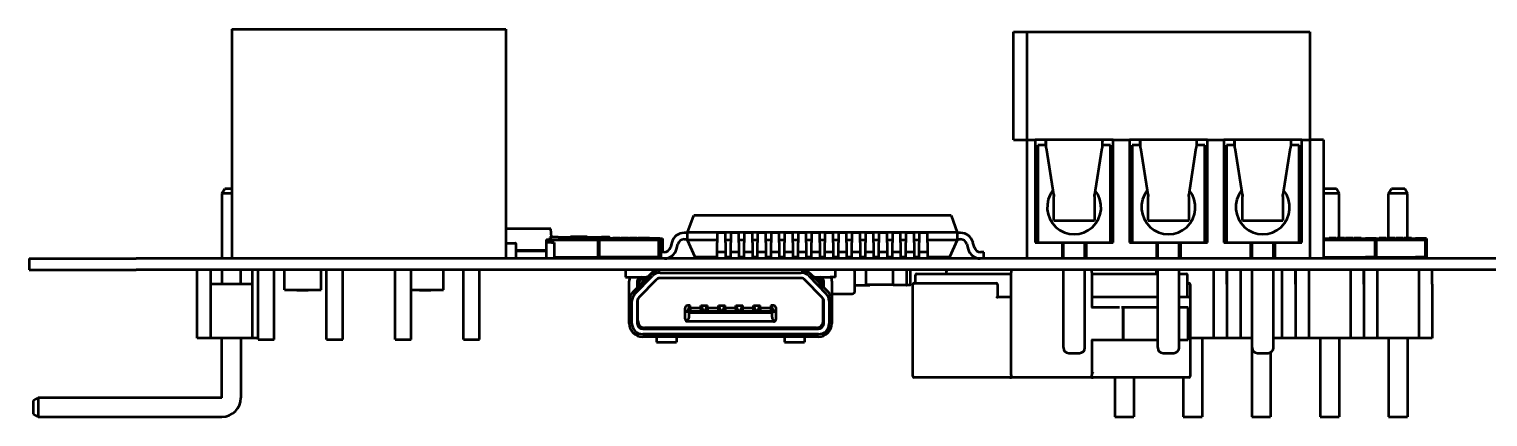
# Model space of a CAD drawing. Header units: millimetres. Extents: x -351 to 1050, y -103 to 376.
# Drawn here: x 54 to 108.1, y 145.5 to 159.8 of the extents above; entities that cross this region are included whole.
import ezdxf

# ---------------------------------------------------------------- set-up
doc = ezdxf.new("R2010")
doc.units = ezdxf.units.MM
doc.layers.add('Видимый контур (ГОСТ)', color=7, linetype='Continuous', lineweight=50)

msp = doc.modelspace()

# ---------------------------------------------------------------- linework, layer by layer
at = {"layer": 'Видимый контур (ГОСТ)'}
for p, q in [((61.484, 159.849), (61.484, 151.349)), ((61.484, 159.849), (71.644, 159.849)), ((71.644, 159.849), (71.644, 151.349)), ((90.484, 159.749), (90.984, 159.749)), ((90.484, 155.749), (90.484, 159.749)), ((90.984, 159.749), (90.984, 155.749)), ((90.984, 159.749), (101.484, 159.749)), ((101.484, 159.749), (101.484, 155.749)), ((90.484, 155.749), (90.984, 155.749)), ((90.984, 155.749), (90.984, 151.349)), ((90.984, 155.749), (91.284, 155.749)), ((91.284, 155.749), (91.284, 151.949)), ((94.184, 155.749), (91.284, 155.749)), ((91.384, 155.549), (91.384, 151.949)), ((91.692, 155.549), (91.384, 155.549)), ((91.684, 155.549), (91.684, 155.749)), ((91.7, 155.449), (91.984, 153.649)), ((93.484, 153.649), (93.768, 155.449)), ((94.084, 155.549), (93.776, 155.549)), ((93.784, 155.549), (93.784, 155.749)), ((94.084, 151.949), (94.084, 155.549)), ((94.184, 155.749), (94.784, 155.749)), ((94.184, 151.949), (94.184, 155.749)), ((94.784, 155.749), (94.784, 151.949)), ((97.684, 155.749), (94.784, 155.749)), ((94.884, 155.549), (94.884, 151.949)), ((95.192, 155.549), (94.884, 155.549)), ((95.184, 155.549), (95.184, 155.749)), ((95.2, 155.449), (95.484, 153.649)), ((96.984, 153.649), (97.268, 155.449)), ((97.584, 155.549), (97.276, 155.549)), ((97.284, 155.549), (97.284, 155.749)), ((97.584, 151.949), (97.584, 155.549)), ((97.684, 155.749), (98.284, 155.749)), ((97.684, 151.949), (97.684, 155.749)), ((98.284, 155.749), (98.284, 151.949)), ((101.184, 155.749), (98.284, 155.749)), ((98.384, 155.549), (98.384, 151.949)), ((98.692, 155.549), (98.384, 155.549)), ((98.684, 155.549), (98.684, 155.749)), ((98.7, 155.449), (98.984, 153.649)), ((100.484, 153.649), (100.768, 155.449)), ((101.084, 155.549), (100.776, 155.549)), ((100.784, 155.549), (100.784, 155.749)), ((101.084, 151.949), (101.084, 155.549)), ((101.184, 155.749), (101.484, 155.749)), ((101.184, 151.949), (101.184, 155.749)), ((101.484, 155.749), (101.484, 151.349)), ((101.984, 155.749), (101.484, 155.749)), ((101.984, 155.749), (101.984, 151.349)), ((61.214, 153.937), (61.114, 153.764)), ((61.114, 153.764), (61.114, 151.349)), ((61.484, 153.764), (61.114, 153.764)), ((61.484, 153.937), (61.214, 153.937)), ((91.984, 153.719), (91.984, 153.649)), ((93.484, 153.649), (93.484, 153.719)), ((95.484, 153.719), (95.484, 153.649)), ((96.984, 153.649), (96.984, 153.719)), ((98.984, 153.719), (98.984, 153.649)), ((100.484, 153.649), (100.484, 153.719)), ((102.464, 153.937), (101.984, 153.937)), ((102.564, 153.764), (101.984, 153.764)), ((102.564, 153.764), (102.464, 153.937)), ((102.564, 152.109), (102.564, 153.764)), ((104.404, 153.764), (104.504, 153.937)), ((104.404, 152.109), (104.404, 153.764)), ((105.104, 153.764), (104.404, 153.764)), ((105.004, 153.937), (104.504, 153.937)), ((105.104, 153.764), (105.004, 153.937)), ((105.104, 152.109), (105.104, 153.764)), ((91.984, 153.437), (91.984, 153.649)), ((91.984, 152.783), (91.984, 153.437)), ((93.484, 153.649), (93.484, 153.437)), ((93.484, 153.437), (93.484, 152.783)), ((95.484, 153.437), (95.484, 153.649)), ((95.484, 152.783), (95.484, 153.437)), ((96.984, 153.649), (96.984, 153.437)), ((96.984, 153.437), (96.984, 152.783)), ((98.984, 153.437), (98.984, 153.649)), ((98.984, 152.783), (98.984, 153.437)), ((100.484, 153.649), (100.484, 153.437)), ((100.484, 153.437), (100.484, 152.783)), ((78.387, 152.317), (78.616, 152.949)), ((88.166, 152.949), (78.616, 152.949)), ((88.166, 152.949), (88.395, 152.317)), ((91.984, 152.765), (91.984, 152.783)), ((91.984, 152.765), (93.484, 152.765)), ((93.484, 152.783), (93.484, 152.765)), ((95.484, 152.765), (95.484, 152.783)), ((95.484, 152.765), (96.984, 152.765)), ((96.984, 152.783), (96.984, 152.765)), ((98.984, 152.765), (98.984, 152.783)), ((98.984, 152.765), (100.484, 152.765)), ((100.484, 152.783), (100.484, 152.765)), ((73.322, 152.449), (71.644, 152.449)), ((73.294, 152.069), (73.294, 152.129)), ((73.594, 152.149), (73.314, 152.149)), ((73.338, 152.149), (73.322, 152.449)), ((73.594, 152.149), (75.194, 152.149)), ((74.048, 152.159), (74.048, 152.149)), ((74.227, 152.159), (74.048, 152.159)), ((74.227, 152.159), (74.227, 152.149)), ((74.235, 152.159), (74.227, 152.159)), ((74.235, 152.159), (74.235, 152.149)), ((74.433, 152.159), (74.235, 152.159)), ((74.655, 152.159), (74.433, 152.159)), ((74.655, 152.159), (74.655, 152.149)), ((74.663, 152.159), (74.655, 152.159)), ((74.663, 152.159), (74.663, 152.149)), ((75.064, 152.099), (75.064, 151.349)), ((75.064, 152.099), (75.264, 152.099)), ((75.474, 152.149), (75.194, 152.149)), ((75.464, 152.099), (75.264, 152.099)), ((75.264, 152.049), (75.264, 152.099)), ((76.964, 152.099), (75.464, 152.099)), ((75.464, 152.099), (75.464, 152.049)), ((75.494, 152.129), (75.494, 152.099)), ((75.621, 152.109), (75.621, 152.099)), ((75.755, 152.109), (75.755, 152.099)), ((75.893, 152.109), (75.893, 152.099)), ((75.929, 152.109), (75.929, 152.099)), ((76.171, 152.109), (76.064, 152.109)), ((76.064, 152.109), (76.064, 152.099)), ((76.201, 152.109), (76.171, 152.109)), ((76.171, 152.109), (76.171, 152.099)), ((76.201, 152.109), (76.201, 152.099)), ((76.237, 152.109), (76.237, 152.099)), ((76.37, 152.109), (76.37, 152.099)), ((76.509, 152.109), (76.509, 152.099)), ((76.55, 152.109), (76.55, 152.099)), ((76.672, 152.109), (76.672, 152.099)), ((76.811, 152.109), (76.811, 152.099)), ((76.828, 152.109), (76.811, 152.109)), ((76.828, 152.109), (76.828, 152.099)), ((76.925, 152.109), (76.828, 152.109)), ((76.925, 152.109), (76.925, 152.099)), ((76.966, 152.109), (76.925, 152.109)), ((77.164, 152.099), (76.964, 152.099)), ((76.964, 152.099), (76.964, 152.049)), ((76.976, 152.109), (76.966, 152.109)), ((76.966, 152.109), (76.966, 152.099)), ((76.976, 152.109), (76.976, 152.099)), ((77.364, 152.099), (77.164, 152.099)), ((77.164, 152.049), (77.164, 152.099)), ((77.364, 152.099), (77.364, 151.349)), ((77.364, 152.099), (77.454, 152.099)), ((77.454, 152.099), (77.454, 151.587)), ((78.387, 152.301), (78.26, 152.301)), ((88.395, 152.317), (78.387, 152.317)), ((78.387, 152.034), (78.387, 152.317)), ((79.793, 152.301), (79.489, 152.301)), ((79.489, 152.301), (79.489, 151.949)), ((79.793, 151.949), (79.793, 152.301)), ((80.293, 152.301), (79.989, 152.301)), ((79.989, 152.301), (79.989, 151.949)), ((80.293, 151.949), (80.293, 152.301)), ((80.793, 152.301), (80.489, 152.301)), ((80.489, 152.301), (80.489, 151.949)), ((80.793, 151.949), (80.793, 152.301)), ((81.293, 152.301), (80.989, 152.301)), ((80.989, 152.301), (80.989, 151.949)), ((81.293, 151.949), (81.293, 152.301)), ((81.793, 152.301), (81.489, 152.301)), ((81.489, 152.301), (81.489, 151.949)), ((81.793, 151.949), (81.793, 152.301)), ((82.293, 152.301), (81.989, 152.301)), ((81.989, 152.301), (81.989, 151.949)), ((82.293, 151.949), (82.293, 152.301)), ((82.793, 152.301), (82.489, 152.301)), ((82.489, 152.301), (82.489, 151.949)), ((82.793, 151.949), (82.793, 152.301)), ((83.293, 152.301), (82.989, 152.301)), ((82.989, 152.301), (82.989, 151.949)), ((83.293, 151.949), (83.293, 152.301)), ((83.793, 152.301), (83.489, 152.301)), ((83.489, 152.301), (83.489, 151.949)), ((83.793, 151.949), (83.793, 152.301)), ((84.293, 152.301), (83.989, 152.301)), ((83.989, 152.301), (83.989, 151.949)), ((84.293, 151.949), (84.293, 152.301)), ((84.793, 152.301), (84.489, 152.301)), ((84.489, 152.301), (84.489, 151.949)), ((84.793, 151.949), (84.793, 152.301)), ((85.293, 152.301), (84.989, 152.301)), ((84.989, 152.301), (84.989, 151.949)), ((85.293, 151.949), (85.293, 152.301)), ((85.793, 152.301), (85.489, 152.301)), ((85.489, 152.301), (85.489, 151.949)), ((85.793, 151.949), (85.793, 152.301)), ((86.293, 152.301), (85.989, 152.301)), ((85.989, 152.301), (85.989, 151.949)), ((86.293, 151.949), (86.293, 152.301)), ((86.793, 152.301), (86.489, 152.301)), ((86.489, 152.301), (86.489, 151.949)), ((86.793, 151.949), (86.793, 152.301)), ((87.293, 152.301), (86.989, 152.301)), ((86.989, 152.301), (86.989, 151.949)), ((87.293, 151.949), (87.293, 152.301)), ((88.395, 152.317), (88.395, 152.034)), ((88.522, 152.301), (88.395, 152.301)), ((102.044, 152.099), (103.544, 152.099)), ((102.044, 152.049), (102.044, 152.099)), ((102.197, 152.109), (102.197, 152.099)), ((102.212, 152.109), (102.197, 152.109)), ((102.376, 152.109), (102.212, 152.109)), ((102.212, 152.109), (102.212, 152.099)), ((102.376, 152.109), (102.376, 152.099)), ((102.417, 152.109), (102.376, 152.109)), ((102.417, 152.109), (102.417, 152.099)), ((102.422, 152.109), (102.417, 152.109)), ((102.422, 152.109), (102.422, 152.099)), ((102.458, 152.109), (102.422, 152.109)), ((102.458, 152.109), (102.458, 152.099)), ((102.499, 152.109), (102.499, 152.099)), ((102.637, 152.109), (102.637, 152.099)), ((102.771, 152.109), (102.771, 152.099)), ((102.828, 152.109), (102.807, 152.109)), ((102.807, 152.109), (102.807, 152.099)), ((102.828, 152.109), (102.828, 152.099)), ((102.941, 152.109), (102.941, 152.099)), ((103.079, 152.109), (103.058, 152.109)), ((103.058, 152.109), (103.058, 152.099)), ((103.079, 152.109), (103.079, 152.099)), ((103.115, 152.109), (103.115, 152.099)), ((103.253, 152.109), (103.253, 152.099)), ((103.387, 152.109), (103.387, 152.099)), ((103.544, 152.049), (103.544, 152.099)), ((103.744, 152.099), (103.544, 152.099)), ((103.944, 152.099), (103.744, 152.099)), ((103.744, 152.049), (103.744, 152.099)), ((103.944, 152.099), (105.404, 152.099)), ((103.944, 152.099), (103.944, 151.349)), ((104.057, 152.109), (104.057, 152.099)), ((104.072, 152.109), (104.057, 152.109)), ((104.236, 152.109), (104.072, 152.109)), ((104.072, 152.109), (104.072, 152.099)), ((104.236, 152.109), (104.236, 152.099)), ((104.277, 152.109), (104.236, 152.109)), ((104.277, 152.109), (104.277, 152.099)), ((104.282, 152.109), (104.277, 152.109)), ((104.282, 152.109), (104.282, 152.099)), ((104.318, 152.109), (104.282, 152.109)), ((104.318, 152.109), (104.318, 152.099)), ((104.359, 152.109), (104.359, 152.099)), ((104.497, 152.109), (104.497, 152.099)), ((104.631, 152.109), (104.631, 152.099)), ((104.688, 152.109), (104.667, 152.109)), ((104.667, 152.109), (104.667, 152.099)), ((104.688, 152.109), (104.688, 152.099)), ((104.801, 152.109), (104.801, 152.099)), ((104.939, 152.109), (104.918, 152.109)), ((104.918, 152.109), (104.918, 152.099)), ((104.939, 152.109), (104.939, 152.099)), ((104.975, 152.109), (104.975, 152.099)), ((105.113, 152.109), (105.113, 152.099)), ((105.247, 152.109), (105.247, 152.099)), ((105.404, 152.049), (105.404, 152.099)), ((105.604, 152.099), (105.404, 152.099)), ((105.804, 152.099), (105.604, 152.099)), ((105.604, 152.049), (105.604, 152.099)), ((105.804, 152.099), (105.804, 151.349)), ((71.644, 151.919), (72.009, 151.919)), ((72.019, 151.909), (72.019, 151.349)), ((73.144, 151.649), (72.019, 151.649)), ((72.019, 151.639), (73.144, 151.639)), ((72.019, 151.639), (73.144, 151.639)), ((73.344, 151.949), (73.144, 151.949)), ((73.144, 151.949), (73.144, 151.349)), ((73.154, 151.959), (73.154, 152.029)), ((73.154, 151.959), (73.354, 151.959)), ((73.154, 151.959), (73.154, 151.949)), ((73.354, 152.049), (73.174, 152.049)), ((73.344, 151.949), (73.444, 151.949)), ((73.354, 152.049), (75.064, 152.049)), ((73.354, 151.959), (73.435, 151.959)), ((73.444, 151.949), (73.444, 151.349)), ((75.114, 152.049), (75.114, 151.399)), ((75.114, 152.049), (77.314, 152.049)), ((75.114, 152.049), (75.114, 151.399)), ((75.114, 152.049), (75.264, 152.049)), ((76.964, 152.049), (75.464, 152.049)), ((77.314, 152.049), (77.164, 152.049)), ((77.314, 152.049), (77.314, 151.399)), ((77.314, 152.049), (77.314, 151.399)), ((77.521, 151.587), (77.394, 151.587)), ((77.394, 151.587), (77.394, 151.349)), ((77.801, 151.949), (77.751, 151.764)), ((77.981, 151.702), (78.031, 151.887)), ((78.26, 152.063), (78.387, 152.063)), ((79.489, 152.034), (78.387, 152.034)), ((78.667, 151.4), (78.387, 152.034)), ((79.489, 151.764), (79.489, 151.949)), ((79.489, 151.587), (79.489, 151.764)), ((79.793, 151.587), (79.489, 151.587)), ((79.489, 151.349), (79.489, 151.587)), ((79.989, 152.034), (79.793, 152.034)), ((79.793, 151.949), (79.793, 151.764)), ((79.793, 151.764), (79.793, 151.587)), ((79.793, 151.587), (79.793, 151.349)), ((79.989, 151.764), (79.989, 151.949)), ((79.989, 151.587), (79.989, 151.764)), ((80.293, 151.587), (79.989, 151.587)), ((79.989, 151.349), (79.989, 151.587)), ((80.489, 152.034), (80.293, 152.034)), ((80.293, 151.949), (80.293, 151.764)), ((80.293, 151.764), (80.293, 151.587)), ((80.293, 151.587), (80.293, 151.349)), ((80.489, 151.764), (80.489, 151.949)), ((80.489, 151.587), (80.489, 151.764)), ((80.793, 151.587), (80.489, 151.587)), ((80.489, 151.349), (80.489, 151.587)), ((80.989, 152.034), (80.793, 152.034)), ((80.793, 151.949), (80.793, 151.764)), ((80.793, 151.764), (80.793, 151.587)), ((80.793, 151.587), (80.793, 151.349)), ((80.989, 151.764), (80.989, 151.949)), ((80.989, 151.587), (80.989, 151.764)), ((81.293, 151.587), (80.989, 151.587)), ((80.989, 151.349), (80.989, 151.587)), ((81.489, 152.034), (81.293, 152.034)), ((81.293, 151.949), (81.293, 151.764)), ((81.293, 151.764), (81.293, 151.587)), ((81.293, 151.587), (81.293, 151.349)), ((81.489, 151.764), (81.489, 151.949)), ((81.489, 151.587), (81.489, 151.764)), ((81.793, 151.587), (81.489, 151.587)), ((81.489, 151.349), (81.489, 151.587)), ((81.989, 152.034), (81.793, 152.034)), ((81.793, 151.949), (81.793, 151.764)), ((81.793, 151.764), (81.793, 151.587)), ((81.793, 151.587), (81.793, 151.349)), ((81.989, 151.764), (81.989, 151.949)), ((81.989, 151.587), (81.989, 151.764)), ((82.293, 151.587), (81.989, 151.587)), ((81.989, 151.349), (81.989, 151.587)), ((82.489, 152.034), (82.293, 152.034)), ((82.293, 151.949), (82.293, 151.764)), ((82.293, 151.764), (82.293, 151.587)), ((82.293, 151.587), (82.293, 151.349)), ((82.489, 151.764), (82.489, 151.949)), ((82.489, 151.587), (82.489, 151.764)), ((82.793, 151.587), (82.489, 151.587)), ((82.489, 151.349), (82.489, 151.587)), ((82.989, 152.034), (82.793, 152.034)), ((82.793, 151.949), (82.793, 151.764)), ((82.793, 151.764), (82.793, 151.587)), ((82.793, 151.587), (82.793, 151.349)), ((82.989, 151.764), (82.989, 151.949)), ((82.989, 151.587), (82.989, 151.764)), ((83.293, 151.587), (82.989, 151.587)), ((82.989, 151.349), (82.989, 151.587)), ((83.489, 152.034), (83.293, 152.034)), ((83.293, 151.949), (83.293, 151.764)), ((83.293, 151.764), (83.293, 151.587)), ((83.293, 151.587), (83.293, 151.349)), ((83.489, 151.764), (83.489, 151.949)), ((83.489, 151.587), (83.489, 151.764)), ((83.793, 151.587), (83.489, 151.587)), ((83.489, 151.349), (83.489, 151.587)), ((83.989, 152.034), (83.793, 152.034)), ((83.793, 151.949), (83.793, 151.764)), ((83.793, 151.764), (83.793, 151.587)), ((83.793, 151.587), (83.793, 151.349)), ((83.989, 151.764), (83.989, 151.949)), ((83.989, 151.587), (83.989, 151.764)), ((84.293, 151.587), (83.989, 151.587)), ((83.989, 151.349), (83.989, 151.587)), ((84.489, 152.034), (84.293, 152.034)), ((84.293, 151.949), (84.293, 151.764)), ((84.293, 151.764), (84.293, 151.587)), ((84.293, 151.587), (84.293, 151.349)), ((84.489, 151.764), (84.489, 151.949)), ((84.489, 151.587), (84.489, 151.764)), ((84.793, 151.587), (84.489, 151.587)), ((84.489, 151.349), (84.489, 151.587)), ((84.989, 152.034), (84.793, 152.034)), ((84.793, 151.949), (84.793, 151.764)), ((84.793, 151.764), (84.793, 151.587)), ((84.793, 151.587), (84.793, 151.349)), ((84.989, 151.764), (84.989, 151.949)), ((84.989, 151.587), (84.989, 151.764)), ((85.293, 151.587), (84.989, 151.587)), ((84.989, 151.349), (84.989, 151.587)), ((85.489, 152.034), (85.293, 152.034)), ((85.293, 151.949), (85.293, 151.764)), ((85.293, 151.764), (85.293, 151.587)), ((85.293, 151.587), (85.293, 151.349)), ((85.489, 151.764), (85.489, 151.949)), ((85.489, 151.587), (85.489, 151.764)), ((85.793, 151.587), (85.489, 151.587)), ((85.489, 151.349), (85.489, 151.587)), ((85.989, 152.034), (85.793, 152.034)), ((85.793, 151.949), (85.793, 151.764)), ((85.793, 151.764), (85.793, 151.587)), ((85.793, 151.587), (85.793, 151.349)), ((85.989, 151.764), (85.989, 151.949)), ((85.989, 151.587), (85.989, 151.764)), ((86.293, 151.587), (85.989, 151.587)), ((85.989, 151.349), (85.989, 151.587)), ((86.489, 152.034), (86.293, 152.034)), ((86.293, 151.949), (86.293, 151.764)), ((86.293, 151.764), (86.293, 151.587)), ((86.293, 151.587), (86.293, 151.349)), ((86.489, 151.764), (86.489, 151.949)), ((86.489, 151.587), (86.489, 151.764)), ((86.793, 151.587), (86.489, 151.587)), ((86.489, 151.349), (86.489, 151.587)), ((86.989, 152.034), (86.793, 152.034)), ((86.793, 151.949), (86.793, 151.764)), ((86.793, 151.764), (86.793, 151.587)), ((86.793, 151.587), (86.793, 151.349)), ((86.989, 151.764), (86.989, 151.949)), ((86.989, 151.587), (86.989, 151.764)), ((87.293, 151.587), (86.989, 151.587)), ((86.989, 151.349), (86.989, 151.587)), ((88.395, 152.034), (87.293, 152.034)), ((87.293, 151.949), (87.293, 151.764)), ((87.293, 151.764), (87.293, 151.587)), ((87.293, 151.587), (87.293, 151.349)), ((88.395, 152.034), (88.115, 151.4)), ((88.395, 152.063), (88.522, 152.063)), ((88.751, 151.887), (88.801, 151.702)), ((89.031, 151.764), (88.981, 151.949)), ((89.388, 151.587), (89.261, 151.587)), ((89.388, 151.349), (89.388, 151.587)), ((91.284, 151.949), (92.284, 151.949)), ((92.284, 151.949), (92.284, 151.349)), ((92.284, 151.949), (93.184, 151.949)), ((92.334, 151.349), (92.334, 151.949)), ((93.134, 151.349), (93.134, 151.949)), ((93.184, 151.949), (94.184, 151.949)), ((93.184, 151.949), (93.184, 151.349)), ((94.784, 151.949), (95.784, 151.949)), ((95.784, 151.949), (95.784, 151.349)), ((95.784, 151.949), (96.684, 151.949)), ((95.834, 151.349), (95.834, 151.949)), ((96.634, 151.349), (96.634, 151.949)), ((96.684, 151.949), (97.684, 151.949)), ((96.684, 151.949), (96.684, 151.349)), ((98.284, 151.949), (99.284, 151.949)), ((99.284, 151.949), (99.284, 151.349)), ((99.284, 151.949), (100.184, 151.949)), ((99.334, 151.349), (99.334, 151.949)), ((100.134, 151.349), (100.134, 151.949)), ((100.184, 151.949), (101.184, 151.949)), ((100.184, 151.949), (100.184, 151.349)), ((101.984, 152.049), (103.894, 152.049)), ((102.044, 152.049), (103.544, 152.049)), ((103.894, 152.049), (103.744, 152.049)), ((103.894, 152.049), (103.894, 151.399)), ((103.894, 152.049), (103.894, 151.399)), ((103.944, 152.049), (105.404, 152.049)), ((103.944, 152.049), (105.754, 152.049)), ((105.754, 152.049), (105.604, 152.049)), ((105.754, 152.049), (105.754, 151.399)), ((105.754, 152.049), (105.754, 151.399)), ((53.964, 151.349), (53.959, 151.349)), ((53.959, 151.349), (53.959, 150.937)), ((53.964, 151.349), (57.929, 151.349)), ((161.487, 151.349), (57.929, 151.349)), ((73.444, 151.399), (75.064, 151.399)), ((73.944, 151.399), (73.944, 151.349)), ((73.964, 151.399), (73.964, 151.349)), ((74.844, 151.399), (74.844, 151.349)), ((77.314, 151.399), (75.114, 151.399)), ((75.114, 151.399), (75.464, 151.399)), ((75.464, 151.399), (75.464, 151.349)), ((75.644, 151.399), (75.644, 151.349)), ((76.104, 151.399), (76.104, 151.349)), ((77.314, 151.399), (76.964, 151.399)), ((76.964, 151.399), (76.964, 151.349)), ((79.489, 151.4), (78.667, 151.4)), ((79.989, 151.4), (79.793, 151.4)), ((80.489, 151.4), (80.293, 151.4)), ((80.989, 151.4), (80.793, 151.4)), ((81.489, 151.4), (81.293, 151.4)), ((81.989, 151.4), (81.793, 151.4)), ((82.489, 151.4), (82.293, 151.4)), ((82.989, 151.4), (82.793, 151.4)), ((83.489, 151.4), (83.293, 151.4)), ((83.989, 151.4), (83.793, 151.4)), ((84.489, 151.4), (84.293, 151.4)), ((84.989, 151.4), (84.793, 151.4)), ((85.489, 151.4), (85.293, 151.4)), ((85.989, 151.4), (85.793, 151.4)), ((86.489, 151.4), (86.293, 151.4)), ((86.989, 151.4), (86.793, 151.4)), ((88.115, 151.4), (87.293, 151.4)), ((101.984, 151.399), (103.894, 151.399)), ((102.564, 151.349), (102.564, 151.399)), ((102.854, 151.399), (102.854, 151.349)), ((103.894, 151.399), (103.544, 151.399)), ((103.544, 151.349), (103.544, 151.399)), ((103.944, 151.399), (105.754, 151.399)), ((104.404, 151.349), (104.404, 151.399)), ((105.104, 151.349), (105.104, 151.399)), ((105.754, 151.399), (105.404, 151.399)), ((105.404, 151.349), (105.404, 151.399)), ((53.964, 150.937), (53.959, 150.937)), ((53.964, 150.937), (57.929, 150.937)), ((161.487, 150.937), (57.929, 150.937)), ((60.194, 148.397), (60.194, 150.937)), ((60.694, 150.397), (60.694, 150.937)), ((61.114, 150.937), (61.114, 150.397)), ((61.814, 150.397), (61.814, 150.937)), ((62.234, 150.937), (62.234, 150.397)), ((62.454, 148.349), (62.454, 150.937)), ((63.054, 148.349), (63.054, 150.937)), ((63.439, 150.187), (63.439, 150.937)), ((64.789, 150.187), (64.789, 150.937)), ((64.994, 148.349), (64.994, 150.937)), ((65.594, 148.349), (65.594, 150.937)), ((67.534, 148.349), (67.534, 150.937)), ((68.134, 148.349), (68.134, 150.937)), ((69.339, 150.187), (69.339, 150.937)), ((70.074, 148.349), (70.074, 150.937)), ((70.674, 148.349), (70.674, 150.937)), ((76.085, 150.937), (76.085, 150.657)), ((76.085, 150.657), (76.285, 150.657)), ((76.225, 149.766), (76.225, 150.507)), ((76.285, 150.657), (76.857, 150.657)), ((77.011, 150.776), (76.367, 150.115)), ((76.438, 150.045), (77.083, 150.706)), ((76.525, 150.507), (76.525, 150.277)), ((77.226, 150.567), (76.581, 149.906)), ((76.725, 150.627), (76.845, 150.627)), ((76.866, 150.627), (76.845, 150.627)), ((77.174, 150.928), (77.084, 150.937)), ((77.185, 150.927), (77.369, 150.927)), ((77.325, 150.937), (77.325, 150.927)), ((82.6, 150.927), (77.369, 150.927)), ((77.369, 150.827), (82.6, 150.827)), ((82.6, 150.627), (77.369, 150.627)), ((78.56, 150.927), (78.56, 150.937)), ((78.81, 150.927), (78.81, 150.937)), ((79.21, 150.927), (79.21, 150.937)), ((79.46, 150.927), (79.46, 150.937)), ((79.86, 150.927), (79.86, 150.937)), ((80.11, 150.927), (80.11, 150.937)), ((80.464, 150.927), (80.464, 150.937)), ((80.51, 150.927), (80.51, 150.937)), ((80.76, 150.927), (80.76, 150.937)), ((81.16, 150.927), (81.16, 150.937)), ((81.41, 150.927), (81.41, 150.937)), ((82.6, 150.927), (82.785, 150.927)), ((82.645, 150.927), (82.645, 150.937)), ((83.388, 149.906), (82.744, 150.567)), ((82.885, 150.937), (82.795, 150.928)), ((82.887, 150.706), (83.531, 150.045)), ((83.603, 150.115), (82.958, 150.776)), ((83.125, 150.627), (83.104, 150.627)), ((83.112, 150.657), (83.685, 150.657)), ((83.125, 150.627), (83.245, 150.627)), ((83.445, 150.277), (83.445, 150.507)), ((83.885, 150.657), (83.685, 150.657)), ((83.745, 150.507), (83.745, 149.766)), ((83.885, 150.657), (83.885, 150.937)), ((84.514, 150.937), (84.514, 150.936)), ((84.599, 150.147), (84.599, 150.837)), ((85.014, 150.377), (85.014, 150.937)), ((86.014, 150.377), (86.014, 150.937)), ((86.514, 150.937), (86.514, 150.377)), ((86.654, 150.937), (86.654, 150.377)), ((86.844, 150.437), (86.844, 150.737)), ((86.894, 150.787), (90.394, 150.787)), ((87.994, 150.787), (87.994, 150.887)), ((90.394, 150.927), (90.394, 150.837)), ((90.394, 147.037), (90.394, 150.837)), ((92.334, 148.049), (92.334, 150.937)), ((93.134, 148.049), (93.134, 150.937)), ((93.394, 150.837), (93.394, 150.927)), ((93.394, 150.837), (93.394, 149.537)), ((93.394, 150.787), (95.834, 150.787)), ((95.794, 150.787), (95.794, 150.887)), ((95.834, 148.049), (95.834, 150.937)), ((96.634, 148.049), (96.634, 150.937)), ((96.634, 150.787), (96.894, 150.787)), ((96.894, 150.787), (96.894, 150.787)), ((96.944, 149.937), (96.944, 150.737)), ((97.904, 150.937), (97.904, 148.397)), ((98.404, 150.397), (98.404, 150.937)), ((98.404, 150.937), (98.404, 150.397)), ((98.904, 150.937), (98.904, 148.397)), ((99.334, 148.049), (99.334, 150.937)), ((100.134, 148.049), (100.134, 150.937)), ((100.444, 150.937), (100.444, 148.397)), ((100.944, 150.397), (100.944, 150.937)), ((100.944, 150.937), (100.944, 150.397)), ((101.444, 150.937), (101.444, 148.397)), ((102.984, 150.937), (102.984, 148.397)), ((103.484, 150.397), (103.484, 150.937)), ((103.484, 150.937), (103.484, 150.397)), ((103.984, 150.937), (103.984, 148.397)), ((105.524, 150.937), (105.524, 148.397)), ((106.024, 150.397), (106.024, 150.937)), ((62.234, 150.397), (60.694, 150.397)), ((60.694, 148.397), (60.694, 150.397)), ((62.234, 150.397), (62.234, 148.397)), ((63.439, 150.187), (64.789, 150.187)), ((63.891, 150.177), (63.891, 150.187)), ((64.311, 150.177), (64.311, 150.187)), ((68.134, 150.187), (69.339, 150.187)), ((68.441, 150.177), (68.441, 150.187)), ((68.861, 150.177), (68.861, 150.187)), ((76.545, 150.298), (76.545, 150.327)), ((83.425, 150.298), (83.425, 150.327)), ((83.745, 150.047), (84.499, 150.047)), ((84.599, 150.367), (85.014, 150.367)), ((86.014, 150.377), (85.014, 150.377)), ((85.014, 150.367), (85.154, 150.367)), ((86.504, 150.367), (86.014, 150.367)), ((86.644, 150.367), (86.504, 150.367)), ((86.744, 146.987), (86.744, 150.387)), ((86.794, 150.437), (88.165, 150.437)), ((88.165, 150.437), (89.844, 150.437)), ((89.894, 149.937), (89.844, 149.887)), ((89.894, 150.387), (89.894, 149.937)), ((89.894, 149.937), (90.344, 149.937)), ((90.344, 149.937), (90.394, 149.937)), ((93.394, 149.937), (94.373, 149.937)), ((94.373, 149.937), (95.834, 149.937)), ((96.634, 149.937), (96.994, 149.937)), ((96.944, 150.437), (96.994, 150.437)), ((97.044, 150.387), (97.044, 149.887)), ((98.404, 150.397), (98.404, 148.397)), ((98.404, 150.397), (98.404, 148.397)), ((100.944, 150.397), (100.944, 148.397)), ((100.944, 150.397), (100.944, 148.397)), ((103.484, 150.397), (103.484, 148.397)), ((103.484, 150.397), (103.484, 148.397)), ((106.024, 150.397), (106.024, 148.397)), ((76.225, 148.947), (76.225, 149.766)), ((76.325, 148.947), (76.325, 149.766)), ((76.525, 149.766), (76.525, 148.947)), ((76.545, 149.037), (76.545, 149.853)), ((78.295, 149.392), (78.295, 149.512)), ((78.295, 149.112), (78.295, 149.392)), ((78.295, 149.392), (78.395, 149.392)), ((78.385, 149.392), (78.485, 149.612)), ((78.485, 149.612), (78.395, 149.612)), ((78.395, 149.392), (78.445, 149.342)), ((81.575, 149.392), (78.395, 149.392)), ((78.447, 149.392), (78.476, 149.444)), ((78.485, 149.457), (78.485, 149.612)), ((78.885, 149.517), (78.485, 149.517)), ((78.885, 149.612), (78.985, 149.392)), ((78.885, 149.612), (79.135, 149.612)), ((78.885, 149.457), (78.885, 149.612)), ((78.893, 149.444), (78.923, 149.392)), ((79.035, 149.392), (79.135, 149.612)), ((79.097, 149.392), (79.126, 149.444)), ((79.135, 149.457), (79.135, 149.612)), ((79.535, 149.517), (79.135, 149.517)), ((79.635, 149.392), (79.535, 149.612)), ((79.535, 149.457), (79.535, 149.612)), ((79.535, 149.612), (79.785, 149.612)), ((79.543, 149.444), (79.573, 149.392)), ((79.685, 149.392), (79.785, 149.612)), ((79.747, 149.392), (79.776, 149.444)), ((79.785, 149.457), (79.785, 149.612)), ((80.185, 149.517), (79.785, 149.517)), ((80.285, 149.392), (80.185, 149.612)), ((80.185, 149.457), (80.185, 149.612)), ((80.185, 149.612), (80.435, 149.612)), ((80.193, 149.444), (80.223, 149.392)), ((80.335, 149.392), (80.435, 149.612)), ((80.397, 149.392), (80.426, 149.444)), ((80.435, 149.457), (80.435, 149.612)), ((80.835, 149.517), (80.435, 149.517)), ((80.835, 149.457), (80.835, 149.612)), ((80.935, 149.392), (80.835, 149.612)), ((80.835, 149.612), (81.085, 149.612)), ((80.843, 149.444), (80.873, 149.392)), ((80.985, 149.392), (81.085, 149.612)), ((81.047, 149.392), (81.076, 149.444)), ((81.085, 149.457), (81.085, 149.612)), ((81.485, 149.517), (81.085, 149.517)), ((81.575, 149.612), (81.485, 149.612)), ((81.485, 149.612), (81.585, 149.392)), ((81.485, 149.612), (81.485, 149.457)), ((81.493, 149.444), (81.523, 149.392)), ((81.575, 149.392), (81.525, 149.342)), ((81.575, 149.392), (81.675, 149.392)), ((81.675, 149.392), (81.675, 149.512)), ((81.675, 149.112), (81.675, 149.392)), ((83.425, 149.037), (83.425, 149.853)), ((83.445, 148.947), (83.445, 149.766)), ((83.645, 149.766), (83.645, 148.947)), ((83.745, 149.766), (83.745, 148.947)), ((94.415, 149.537), (93.384, 149.537)), ((94.55, 149.537), (94.486, 149.537)), ((94.55, 148.337), (94.55, 149.537)), ((94.561, 149.537), (94.55, 149.537)), ((94.561, 148.337), (94.561, 149.537)), ((95.796, 149.537), (94.561, 149.537)), ((95.834, 149.537), (95.796, 149.537)), ((96.965, 149.537), (96.634, 149.537)), ((96.968, 149.537), (96.965, 149.537)), ((96.965, 149.537), (96.965, 148.337)), ((96.971, 148.337), (96.971, 149.537)), ((97.044, 149.887), (97.044, 146.987)), ((81.575, 149.012), (78.395, 149.012)), ((78.445, 149.182), (78.445, 149.342)), ((81.525, 149.342), (78.445, 149.342)), ((81.525, 149.182), (81.525, 149.342)), ((60.694, 148.397), (60.194, 148.397)), ((62.234, 148.397), (60.694, 148.397)), ((61.114, 146.187), (61.114, 148.397)), ((61.814, 148.397), (61.814, 146.187)), ((62.454, 148.397), (62.234, 148.397)), ((62.454, 148.349), (63.054, 148.349)), ((64.994, 148.349), (65.594, 148.349)), ((67.534, 148.349), (68.134, 148.349)), ((70.074, 148.349), (70.674, 148.349)), ((76.725, 148.747), (83.245, 148.747)), ((83.245, 148.547), (76.725, 148.547)), ((83.245, 148.447), (76.725, 148.447)), ((83.175, 148.787), (76.795, 148.787)), ((77.24, 148.447), (77.24, 148.257)), ((77.98, 148.447), (77.98, 148.257)), ((81.99, 148.447), (81.99, 148.257)), ((82.73, 148.447), (82.73, 148.257)), ((93.384, 148.337), (94.415, 148.337)), ((93.394, 148.337), (93.394, 147.037)), ((94.415, 148.337), (94.486, 148.337)), ((94.486, 148.337), (94.55, 148.337)), ((94.55, 148.337), (94.561, 148.337)), ((94.561, 148.337), (95.796, 148.337)), ((95.796, 148.337), (95.834, 148.337)), ((96.634, 148.337), (96.965, 148.337)), ((96.965, 148.337), (96.968, 148.337)), ((97.904, 148.397), (97.044, 148.397)), ((97.484, 148.397), (97.484, 146.187)), ((98.404, 148.397), (97.904, 148.397)), ((98.904, 148.397), (98.404, 148.397)), ((99.334, 148.397), (98.904, 148.397)), ((99.324, 148.397), (99.324, 146.187)), ((100.444, 148.397), (100.134, 148.397)), ((100.944, 148.397), (100.444, 148.397)), ((101.444, 148.397), (100.944, 148.397)), ((102.984, 148.397), (101.444, 148.397)), ((101.864, 148.397), (101.864, 146.187)), ((102.564, 148.397), (102.564, 146.187)), ((103.484, 148.397), (102.984, 148.397)), ((103.984, 148.397), (103.484, 148.397)), ((105.524, 148.397), (103.984, 148.397)), ((104.404, 148.397), (104.404, 146.187)), ((105.104, 148.397), (105.104, 146.187)), ((106.024, 148.397), (105.524, 148.397)), ((77.24, 148.257), (77.98, 148.257)), ((81.99, 148.257), (82.73, 148.257)), ((92.534, 147.849), (92.934, 147.849)), ((96.034, 147.849), (96.434, 147.849)), ((99.534, 147.849), (99.934, 147.849)), ((100.024, 147.87), (100.024, 146.187)), ((88.165, 146.937), (86.794, 146.937)), ((90.344, 146.937), (88.165, 146.937)), ((90.404, 146.937), (90.344, 146.937)), ((90.394, 147.037), (90.394, 146.947)), ((93.384, 146.937), (90.404, 146.937)), ((93.444, 146.937), (93.384, 146.937)), ((93.444, 147.137), (93.394, 147.087)), ((93.394, 146.947), (93.394, 147.037)), ((94.373, 146.937), (93.444, 146.937)), ((94.244, 146.937), (94.244, 146.187)), ((96.994, 146.937), (94.373, 146.937)), ((94.944, 146.937), (94.944, 146.187)), ((96.784, 146.937), (96.784, 146.187)), ((54.114, 146.087), (54.287, 146.187)), ((61.114, 146.187), (54.287, 146.187)), ((54.287, 146.187), (54.287, 145.487)), ((94.244, 146.187), (94.244, 145.487)), ((94.944, 146.187), (94.944, 145.487)), ((96.784, 146.187), (96.784, 145.487)), ((97.484, 146.187), (97.484, 145.487)), ((99.324, 146.187), (99.324, 145.487)), ((100.024, 146.187), (100.024, 145.487)), ((101.864, 146.187), (101.864, 145.487)), ((102.564, 146.187), (102.564, 145.487)), ((104.404, 146.187), (104.404, 145.487)), ((105.104, 146.187), (105.104, 145.487)), ((54.114, 145.587), (54.114, 146.087)), ((54.287, 145.487), (54.114, 145.587)), ((54.287, 145.487), (61.114, 145.487)), ((94.244, 145.487), (94.944, 145.487)), ((96.784, 145.487), (97.484, 145.487)), ((99.324, 145.487), (100.024, 145.487)), ((101.864, 145.487), (102.564, 145.487)), ((104.404, 145.487), (105.104, 145.487))]:
    msp.add_line(p, q, dxfattribs=at)
for centre, radius, start, end in [((92.734, 153.249), 1, 141.6943, 38.3057), ((96.234, 153.249), 1, 141.6943, 38.3057), ((99.734, 153.249), 1, 141.6943, 38.3057), ((73.314, 152.129), 0.02, 90, 180), ((75.474, 152.129), 0.02, 360, 90), ((78.26, 151.825), 0.476, 90, 164.9135), ((88.522, 151.825), 0.476, 15.0865, 90), ((72.009, 151.909), 0.01, 360, 90), ((73.174, 152.029), 0.02, 90, 180), ((73.274, 152.069), 0.02, 270, 360), ((77.521, 151.825), 0.238, 270, 345.1463), ((77.521, 151.825), 0.476, 271.8566, 345.0298), ((78.26, 151.825), 0.238, 90, 164.9132), ((88.522, 151.825), 0.238, 15.0868, 90), ((89.261, 151.825), 0.476, 194.9702, 268.1434), ((89.261, 151.825), 0.238, 194.8537, 270), ((76.675, 150.507), 0.45, 160.5288, 180), ((76.675, 150.507), 0.15, 90, 180), ((76.725, 150.427), 0.2, 90, 180), ((76.845, 150.327), 0.3, 90, 180), ((76.857, 150.257), 0.4, 84.8171, 90), ((77.369, 150.427), 0.5, 90, 135.7441), ((77.369, 150.427), 0.4, 90, 135.7441), ((77.185, 151.027), 0.1, 264, 270), ((77.369, 150.427), 0.2, 90, 135.744), ((82.6, 150.427), 0.5, 44.2559, 90), ((82.6, 150.427), 0.4, 44.2559, 90), ((82.6, 150.427), 0.2, 44.2559, 90), ((82.785, 151.027), 0.1, 270, 276), ((83.112, 150.257), 0.4, 90, 95.183), ((83.125, 150.327), 0.3, 0, 90), ((83.245, 150.427), 0.2, 0, 90), ((83.295, 150.507), 0.15, 0, 90), ((83.295, 150.507), 0.45, 0, 19.4712), ((84.499, 150.837), 0.1, 0, 90), ((86.894, 150.737), 0.05, 90, 180), ((88.044, 150.887), 0.05, 90, 180), ((90.404, 150.927), 0.01, 90, 180), ((93.384, 150.927), 0.01, 0, 90), ((95.744, 150.887), 0.05, 0, 90), ((96.894, 150.737), 0.05, 0, 90), ((76.725, 149.766), 0.5, 135.7441, 180), ((76.725, 149.766), 0.4, 135.7441, 180), ((83.245, 149.766), 0.4, 0, 44.2559), ((83.245, 149.766), 0.5, 0, 44.2559), ((84.499, 150.147), 0.1, 270, 0), ((86.504, 150.377), 0.01, 270, 0), ((86.644, 150.377), 0.01, 270, 0), ((86.794, 150.387), 0.05, 90, 180), ((89.844, 150.387), 0.05, 0, 90), ((90.344, 149.887), 0.05, 0, 90), ((96.994, 150.387), 0.05, 0, 90), ((96.994, 149.887), 0.05, 0, 90), ((76.725, 149.766), 0.2, 135.7441, 180), ((78.395, 149.512), 0.1, 90, 180), ((81.575, 149.512), 0.1, 360, 90), ((83.245, 149.766), 0.2, 0, 44.256), ((76.725, 148.947), 0.5, 180, 270), ((76.725, 148.947), 0.4, 180, 270), ((76.725, 148.947), 0.2, 180, 270), ((76.795, 149.037), 0.25, 180, 270), ((78.395, 149.112), 0.1, 180, 238.9187), ((78.275, 149.182), 0.17, 293.716, 360), ((81.695, 149.182), 0.17, 180, 246.284), ((81.575, 149.112), 0.1, 301.0813, 0), ((83.175, 149.037), 0.25, 270, 0), ((83.245, 148.947), 0.5, 270, 0), ((83.245, 148.947), 0.4, 270, 0), ((83.245, 148.947), 0.2, 270, 0), ((92.534, 148.049), 0.2, 180, 270), ((92.934, 148.049), 0.2, 270, 0), ((96.034, 148.049), 0.2, 180, 270), ((96.434, 148.049), 0.2, 270, 0), ((99.534, 148.049), 0.2, 180, 270), ((99.934, 148.049), 0.2, 270, 0), ((86.794, 146.987), 0.05, 180, 270), ((90.344, 146.987), 0.05, 270, 0), ((90.404, 146.947), 0.01, 180, 270), ((93.384, 146.947), 0.01, 270, 0), ((93.444, 146.987), 0.05, 180, 270), ((96.994, 146.987), 0.05, 270, 0), ((61.114, 146.187), 0.7, 270, 0)]:
    msp.add_arc(centre, radius, start, end, dxfattribs=at)
for centre, major_axis, start_param, end_param in [((78.575, 149.217), (0, 0.3), 0.643501, 0.715585), ((78.795, 149.217), (0, -0.3), 2.426008, 2.498091), ((79.225, 149.217), (0, 0.3), 0.643501, 0.715585), ((79.445, 149.217), (0, 0.3), 5.5676, 5.639684), ((79.875, 149.217), (0, 0.3), 0.643501, 0.715585), ((80.095, 149.217), (0, 0.3), 5.5676, 5.639684), ((80.525, 149.217), (0, 0.3), 0.643501, 0.715585), ((80.745, 149.217), (0, 0.3), 5.5676, 5.639684), ((81.175, 149.217), (0, 0.3), 0.643501, 0.715585), ((81.395, 149.217), (0, 0.3), 5.5676, 5.639684)]:
    msp.add_ellipse(centre, major_axis=major_axis, ratio=0.5, start_param=start_param, end_param=end_param, dxfattribs=at)
for points in [[(91.7, 155.449), (91.695, 155.606), (91.689, 155.749), (91.684, 155.749)], [(93.784, 155.749), (93.779, 155.749), (93.774, 155.606), (93.768, 155.449)], [(95.2, 155.449), (95.195, 155.606), (95.189, 155.749), (95.184, 155.749)], [(97.284, 155.749), (97.279, 155.749), (97.274, 155.606), (97.268, 155.449)], [(98.7, 155.449), (98.695, 155.606), (98.689, 155.749), (98.684, 155.749)], [(100.784, 155.749), (100.779, 155.749), (100.774, 155.606), (100.768, 155.449)], [(90.349, 146.938), (90.364, 146.938), (90.38, 146.94), (90.395, 146.942)], [(93.393, 146.942), (93.408, 146.939), (93.424, 146.938), (93.439, 146.938)]]:
    msp.add_open_spline(points, degree=3, dxfattribs=at)
for points, knots in [([(75.755, 152.109), (75.752, 152.109), (75.746, 152.109), (75.736, 152.109), (75.728, 152.109), (75.719, 152.109), (75.71, 152.109), (75.702, 152.109), (75.694, 152.109), (75.686, 152.109), (75.679, 152.109), (75.672, 152.109), (75.665, 152.109), (75.659, 152.109), (75.653, 152.109), (75.648, 152.109), (75.643, 152.109), (75.638, 152.109), (75.634, 152.109), (75.631, 152.109), (75.628, 152.109), (75.626, 152.109), (75.624, 152.109), (75.622, 152.109), (75.621, 152.109), (75.621, 152.109), (75.621, 152.109)], [0, 0, 0, 0, 0.033787, 0.066622, 0.099285, 0.131361, 0.163585, 0.196104, 0.228902, 0.262158, 0.295991, 0.330218, 0.36506, 0.400951, 0.43762, 0.475708, 0.515381, 0.556414, 0.599765, 0.646424, 0.696431, 0.749782, 0.806573, 0.867436, 0.931887, 1, 1, 1, 1]), ([(75.893, 152.109), (75.893, 152.109), (75.893, 152.109), (75.892, 152.109), (75.891, 152.109), (75.889, 152.109), (75.886, 152.109), (75.883, 152.109), (75.88, 152.109), (75.875, 152.109), (75.871, 152.109), (75.865, 152.109), (75.86, 152.109), (75.854, 152.109), (75.847, 152.109), (75.841, 152.109), (75.833, 152.109), (75.826, 152.109), (75.817, 152.109), (75.809, 152.109), (75.801, 152.109), (75.792, 152.109), (75.783, 152.109), (75.774, 152.109), (75.765, 152.109), (75.758, 152.109), (75.755, 152.109)], [0, 0, 0, 0, 0.065063, 0.126773, 0.185516, 0.240765, 0.29298, 0.34225, 0.388919, 0.432776, 0.474628, 0.514775, 0.553606, 0.591426, 0.628028, 0.663804, 0.698984, 0.733591, 0.767628, 0.801208, 0.834264, 0.866981, 0.89972, 0.932702, 0.966176, 1, 1, 1, 1]), ([(76.064, 152.109), (76.059, 152.109), (76.049, 152.109), (76.033, 152.109), (76.019, 152.109), (76.006, 152.109), (75.994, 152.109), (75.983, 152.109), (75.972, 152.109), (75.963, 152.109), (75.955, 152.109), (75.948, 152.109), (75.942, 152.109), (75.937, 152.109), (75.934, 152.109), (75.931, 152.109), (75.929, 152.109), (75.929, 152.109), (75.929, 152.109)], [0, 0, 0, 0, 0.078556, 0.152863, 0.22356, 0.290375, 0.355403, 0.418291, 0.480389, 0.543073, 0.604924, 0.664398, 0.721943, 0.778375, 0.83383, 0.888861, 0.944089, 1, 1, 1, 1]), ([(76.37, 152.109), (76.367, 152.109), (76.361, 152.109), (76.352, 152.109), (76.343, 152.109), (76.334, 152.109), (76.326, 152.109), (76.317, 152.109), (76.309, 152.109), (76.302, 152.109), (76.294, 152.109), (76.287, 152.109), (76.28, 152.109), (76.274, 152.109), (76.269, 152.109), (76.263, 152.109), (76.258, 152.109), (76.254, 152.109), (76.25, 152.109), (76.246, 152.109), (76.243, 152.109), (76.241, 152.109), (76.239, 152.109), (76.238, 152.109), (76.237, 152.109), (76.237, 152.109), (76.237, 152.109)], [0, 0, 0, 0, 0.033787, 0.066622, 0.099285, 0.131361, 0.163585, 0.196104, 0.228902, 0.262158, 0.295991, 0.330218, 0.36506, 0.400951, 0.43762, 0.475708, 0.515381, 0.556414, 0.599765, 0.646424, 0.696431, 0.749782, 0.806573, 0.867436, 0.931887, 1, 1, 1, 1]), ([(76.509, 152.109), (76.508, 152.109), (76.508, 152.109), (76.508, 152.109), (76.506, 152.109), (76.504, 152.109), (76.502, 152.109), (76.498, 152.109), (76.495, 152.109), (76.491, 152.109), (76.486, 152.109), (76.481, 152.109), (76.475, 152.109), (76.469, 152.109), (76.463, 152.109), (76.456, 152.109), (76.449, 152.109), (76.441, 152.109), (76.433, 152.109), (76.425, 152.109), (76.416, 152.109), (76.407, 152.109), (76.399, 152.109), (76.389, 152.109), (76.38, 152.109), (76.374, 152.109), (76.37, 152.109)], [0, 0, 0, 0, 0.065063, 0.126773, 0.185516, 0.240765, 0.29298, 0.34225, 0.388919, 0.432776, 0.474628, 0.514775, 0.553606, 0.591426, 0.628028, 0.663804, 0.698984, 0.733591, 0.767628, 0.801208, 0.834264, 0.866981, 0.89972, 0.932702, 0.966176, 1, 1, 1, 1]), ([(76.672, 152.109), (76.668, 152.109), (76.66, 152.109), (76.648, 152.109), (76.637, 152.109), (76.627, 152.109), (76.617, 152.109), (76.607, 152.109), (76.598, 152.109), (76.589, 152.109), (76.581, 152.109), (76.574, 152.109), (76.568, 152.109), (76.563, 152.109), (76.558, 152.109), (76.554, 152.109), (76.551, 152.109), (76.55, 152.109), (76.55, 152.109)], [0, 0, 0, 0, 0.065421, 0.128708, 0.190236, 0.250724, 0.310637, 0.370766, 0.431615, 0.493523, 0.555883, 0.617342, 0.678668, 0.740711, 0.802985, 0.866803, 0.932347, 1, 1, 1, 1]), ([(76.811, 152.109), (76.811, 152.109), (76.811, 152.109), (76.81, 152.109), (76.809, 152.109), (76.807, 152.109), (76.804, 152.109), (76.801, 152.109), (76.797, 152.109), (76.793, 152.109), (76.788, 152.109), (76.783, 152.109), (76.777, 152.109), (76.772, 152.109), (76.765, 152.109), (76.758, 152.109), (76.751, 152.109), (76.743, 152.109), (76.736, 152.109), (76.727, 152.109), (76.719, 152.109), (76.71, 152.109), (76.701, 152.109), (76.691, 152.109), (76.682, 152.109), (76.675, 152.109), (76.672, 152.109)], [0, 0, 0, 0, 0.044014, 0.087434, 0.130118, 0.172554, 0.214555, 0.256298, 0.298438, 0.340849, 0.382715, 0.423924, 0.464246, 0.504074, 0.543862, 0.583567, 0.623094, 0.663229, 0.703551, 0.743938, 0.784541, 0.82575, 0.867757, 0.910745, 0.954914, 1, 1, 1, 1]), ([(102.637, 152.109), (102.634, 152.109), (102.628, 152.109), (102.619, 152.109), (102.609, 152.109), (102.601, 152.109), (102.592, 152.109), (102.583, 152.109), (102.575, 152.109), (102.567, 152.109), (102.56, 152.109), (102.552, 152.109), (102.545, 152.109), (102.539, 152.109), (102.533, 152.109), (102.527, 152.109), (102.522, 152.109), (102.517, 152.109), (102.513, 152.109), (102.509, 152.109), (102.506, 152.109), (102.504, 152.109), (102.502, 152.109), (102.5, 152.109), (102.5, 152.109), (102.499, 152.109), (102.499, 152.109)], [0, 0, 0, 0, 0.033788, 0.067194, 0.099862, 0.132567, 0.165151, 0.197913, 0.231319, 0.265083, 0.299255, 0.334399, 0.369943, 0.406284, 0.444064, 0.482998, 0.523354, 0.565537, 0.609613, 0.656391, 0.705885, 0.758325, 0.813832, 0.872795, 0.934722, 1, 1, 1, 1]), ([(102.771, 152.109), (102.771, 152.109), (102.771, 152.109), (102.77, 152.109), (102.769, 152.109), (102.767, 152.109), (102.765, 152.109), (102.762, 152.109), (102.758, 152.109), (102.754, 152.109), (102.75, 152.109), (102.745, 152.109), (102.74, 152.109), (102.734, 152.109), (102.728, 152.109), (102.721, 152.109), (102.714, 152.109), (102.707, 152.109), (102.699, 152.109), (102.691, 152.109), (102.682, 152.109), (102.674, 152.109), (102.665, 152.109), (102.656, 152.109), (102.647, 152.109), (102.641, 152.109), (102.637, 152.109)], [0, 0, 0, 0, 0.068595, 0.133246, 0.194313, 0.251279, 0.304513, 0.354235, 0.400481, 0.443411, 0.484015, 0.523252, 0.561042, 0.5979, 0.633518, 0.668314, 0.702496, 0.736685, 0.770293, 0.803437, 0.835913, 0.86846, 0.900847, 0.933467, 0.966258, 1, 1, 1, 1]), ([(102.941, 152.109), (102.936, 152.109), (102.926, 152.109), (102.911, 152.109), (102.897, 152.109), (102.884, 152.109), (102.871, 152.109), (102.86, 152.109), (102.85, 152.109), (102.842, 152.109), (102.836, 152.109), (102.831, 152.109), (102.828, 152.109), (102.828, 152.109), (102.828, 152.109)], [0, 0, 0, 0, 0.08941, 0.176306, 0.262626, 0.349446, 0.435498, 0.518928, 0.601355, 0.684256, 0.765807, 0.844877, 0.92228, 1, 1, 1, 1]), ([(103.058, 152.109), (103.058, 152.109), (103.058, 152.109), (103.055, 152.109), (103.05, 152.109), (103.043, 152.109), (103.035, 152.109), (103.025, 152.109), (103.013, 152.109), (103, 152.109), (102.986, 152.109), (102.972, 152.109), (102.957, 152.109), (102.946, 152.109), (102.941, 152.109)], [0, 0, 0, 0, 0.074058, 0.14887, 0.226668, 0.307735, 0.391157, 0.473929, 0.557928, 0.644989, 0.733364, 0.821092, 0.909287, 1, 1, 1, 1]), ([(103.253, 152.109), (103.25, 152.109), (103.243, 152.109), (103.234, 152.109), (103.225, 152.109), (103.216, 152.109), (103.207, 152.109), (103.199, 152.109), (103.191, 152.109), (103.183, 152.109), (103.175, 152.109), (103.168, 152.109), (103.161, 152.109), (103.154, 152.109), (103.148, 152.109), (103.143, 152.109), (103.138, 152.109), (103.133, 152.109), (103.129, 152.109), (103.125, 152.109), (103.122, 152.109), (103.119, 152.109), (103.117, 152.109), (103.116, 152.109), (103.115, 152.109), (103.115, 152.109), (103.115, 152.109)], [0, 0, 0, 0, 0.033788, 0.067194, 0.099862, 0.132567, 0.165151, 0.197913, 0.231319, 0.265083, 0.299255, 0.334399, 0.369943, 0.406284, 0.444064, 0.482998, 0.523354, 0.565537, 0.609613, 0.656391, 0.705885, 0.758325, 0.813832, 0.872795, 0.934722, 1, 1, 1, 1]), ([(103.387, 152.109), (103.387, 152.109), (103.386, 152.109), (103.386, 152.109), (103.384, 152.109), (103.382, 152.109), (103.38, 152.109), (103.377, 152.109), (103.374, 152.109), (103.37, 152.109), (103.365, 152.109), (103.361, 152.109), (103.355, 152.109), (103.349, 152.109), (103.343, 152.109), (103.337, 152.109), (103.33, 152.109), (103.322, 152.109), (103.314, 152.109), (103.306, 152.109), (103.298, 152.109), (103.289, 152.109), (103.28, 152.109), (103.271, 152.109), (103.262, 152.109), (103.256, 152.109), (103.253, 152.109)], [0, 0, 0, 0, 0.068595, 0.133246, 0.194313, 0.251279, 0.304513, 0.354235, 0.400481, 0.443411, 0.484015, 0.523252, 0.561042, 0.5979, 0.633518, 0.668314, 0.702496, 0.736685, 0.770293, 0.803437, 0.835913, 0.86846, 0.900847, 0.933467, 0.966258, 1, 1, 1, 1]), ([(104.497, 152.109), (104.494, 152.109), (104.488, 152.109), (104.479, 152.109), (104.469, 152.109), (104.461, 152.109), (104.452, 152.109), (104.443, 152.109), (104.435, 152.109), (104.427, 152.109), (104.42, 152.109), (104.412, 152.109), (104.405, 152.109), (104.399, 152.109), (104.393, 152.109), (104.387, 152.109), (104.382, 152.109), (104.377, 152.109), (104.373, 152.109), (104.369, 152.109), (104.366, 152.109), (104.364, 152.109), (104.362, 152.109), (104.36, 152.109), (104.36, 152.109), (104.359, 152.109), (104.359, 152.109)], [0, 0, 0, 0, 0.033788, 0.067194, 0.099862, 0.132567, 0.165151, 0.197913, 0.231319, 0.265083, 0.299255, 0.334399, 0.369943, 0.406284, 0.444064, 0.482998, 0.523354, 0.565537, 0.609613, 0.656391, 0.705885, 0.758325, 0.813832, 0.872795, 0.934722, 1, 1, 1, 1]), ([(104.631, 152.109), (104.631, 152.109), (104.631, 152.109), (104.63, 152.109), (104.629, 152.109), (104.627, 152.109), (104.625, 152.109), (104.622, 152.109), (104.618, 152.109), (104.614, 152.109), (104.61, 152.109), (104.605, 152.109), (104.6, 152.109), (104.594, 152.109), (104.588, 152.109), (104.581, 152.109), (104.574, 152.109), (104.567, 152.109), (104.559, 152.109), (104.551, 152.109), (104.542, 152.109), (104.534, 152.109), (104.525, 152.109), (104.516, 152.109), (104.507, 152.109), (104.501, 152.109), (104.497, 152.109)], [0, 0, 0, 0, 0.068595, 0.133246, 0.194313, 0.251279, 0.304513, 0.354235, 0.400481, 0.443411, 0.484015, 0.523252, 0.561042, 0.5979, 0.633518, 0.668314, 0.702496, 0.736685, 0.770293, 0.803437, 0.835913, 0.86846, 0.900847, 0.933467, 0.966258, 1, 1, 1, 1]), ([(104.801, 152.109), (104.796, 152.109), (104.786, 152.109), (104.771, 152.109), (104.757, 152.109), (104.744, 152.109), (104.731, 152.109), (104.72, 152.109), (104.71, 152.109), (104.702, 152.109), (104.696, 152.109), (104.691, 152.109), (104.688, 152.109), (104.688, 152.109), (104.688, 152.109)], [0, 0, 0, 0, 0.08941, 0.176306, 0.262626, 0.349446, 0.435498, 0.518928, 0.601355, 0.684256, 0.765807, 0.844877, 0.92228, 1, 1, 1, 1]), ([(104.918, 152.109), (104.918, 152.109), (104.918, 152.109), (104.915, 152.109), (104.91, 152.109), (104.903, 152.109), (104.895, 152.109), (104.885, 152.109), (104.873, 152.109), (104.86, 152.109), (104.846, 152.109), (104.832, 152.109), (104.817, 152.109), (104.806, 152.109), (104.801, 152.109)], [0, 0, 0, 0, 0.074058, 0.14887, 0.226668, 0.307735, 0.391157, 0.473929, 0.557928, 0.644989, 0.733364, 0.821092, 0.909287, 1, 1, 1, 1]), ([(105.113, 152.109), (105.11, 152.109), (105.103, 152.109), (105.094, 152.109), (105.085, 152.109), (105.076, 152.109), (105.067, 152.109), (105.059, 152.109), (105.051, 152.109), (105.043, 152.109), (105.035, 152.109), (105.028, 152.109), (105.021, 152.109), (105.014, 152.109), (105.008, 152.109), (105.003, 152.109), (104.998, 152.109), (104.993, 152.109), (104.989, 152.109), (104.985, 152.109), (104.982, 152.109), (104.979, 152.109), (104.977, 152.109), (104.976, 152.109), (104.975, 152.109), (104.975, 152.109), (104.975, 152.109)], [0, 0, 0, 0, 0.033788, 0.067194, 0.099862, 0.132567, 0.165151, 0.197913, 0.231319, 0.265083, 0.299255, 0.334399, 0.369943, 0.406284, 0.444064, 0.482998, 0.523354, 0.565537, 0.609613, 0.656391, 0.705885, 0.758325, 0.813832, 0.872795, 0.934722, 1, 1, 1, 1]), ([(105.247, 152.109), (105.247, 152.109), (105.246, 152.109), (105.246, 152.109), (105.244, 152.109), (105.242, 152.109), (105.24, 152.109), (105.237, 152.109), (105.234, 152.109), (105.23, 152.109), (105.225, 152.109), (105.221, 152.109), (105.215, 152.109), (105.209, 152.109), (105.203, 152.109), (105.197, 152.109), (105.19, 152.109), (105.182, 152.109), (105.174, 152.109), (105.166, 152.109), (105.158, 152.109), (105.149, 152.109), (105.14, 152.109), (105.131, 152.109), (105.122, 152.109), (105.116, 152.109), (105.113, 152.109)], [0, 0, 0, 0, 0.068595, 0.133246, 0.194313, 0.251279, 0.304513, 0.354235, 0.400481, 0.443411, 0.484015, 0.523252, 0.561042, 0.5979, 0.633518, 0.668314, 0.702496, 0.736685, 0.770293, 0.803437, 0.835913, 0.86846, 0.900847, 0.933467, 0.966258, 1, 1, 1, 1]), ([(63.891, 150.177), (63.891, 150.177), (63.891, 150.177), (63.892, 150.177), (63.894, 150.177), (63.896, 150.177), (63.899, 150.177), (63.903, 150.177), (63.908, 150.177), (63.913, 150.177), (63.919, 150.177), (63.925, 150.177), (63.932, 150.177), (63.94, 150.177), (63.949, 150.177), (63.958, 150.177), (63.968, 150.177), (63.979, 150.177), (63.99, 150.177), (64.003, 150.177), (64.017, 150.177), (64.031, 150.177), (64.047, 150.177), (64.064, 150.177), (64.082, 150.177), (64.095, 150.177), (64.101, 150.177)], [0, 0, 0, 0, 0.033787, 0.066622, 0.099285, 0.131361, 0.163585, 0.196104, 0.228902, 0.262158, 0.295991, 0.330218, 0.36506, 0.400951, 0.43762, 0.475708, 0.515381, 0.556414, 0.599765, 0.646424, 0.696431, 0.749782, 0.806573, 0.867436, 0.931887, 1, 1, 1, 1]), ([(64.101, 150.177), (64.107, 150.177), (64.12, 150.177), (64.138, 150.177), (64.155, 150.177), (64.171, 150.177), (64.186, 150.177), (64.199, 150.177), (64.212, 150.177), (64.223, 150.177), (64.234, 150.177), (64.244, 150.177), (64.253, 150.177), (64.262, 150.177), (64.269, 150.177), (64.277, 150.177), (64.283, 150.177), (64.289, 150.177), (64.294, 150.177), (64.299, 150.177), (64.303, 150.177), (64.306, 150.177), (64.308, 150.177), (64.31, 150.177), (64.311, 150.177), (64.311, 150.177), (64.311, 150.177)], [0, 0, 0, 0, 0.068595, 0.133246, 0.194313, 0.251279, 0.304513, 0.354235, 0.400481, 0.443411, 0.484015, 0.523252, 0.561042, 0.5979, 0.633518, 0.668314, 0.702496, 0.736685, 0.770293, 0.803437, 0.835913, 0.86846, 0.900847, 0.933467, 0.966258, 1, 1, 1, 1]), ([(68.441, 150.177), (68.441, 150.177), (68.441, 150.177), (68.442, 150.177), (68.444, 150.177), (68.446, 150.177), (68.449, 150.177), (68.453, 150.177), (68.458, 150.177), (68.463, 150.177), (68.469, 150.177), (68.475, 150.177), (68.482, 150.177), (68.49, 150.177), (68.499, 150.177), (68.508, 150.177), (68.518, 150.177), (68.529, 150.177), (68.54, 150.177), (68.553, 150.177), (68.567, 150.177), (68.581, 150.177), (68.597, 150.177), (68.614, 150.177), (68.632, 150.177), (68.645, 150.177), (68.651, 150.177)], [0, 0, 0, 0, 0.033787, 0.066622, 0.099285, 0.131361, 0.163585, 0.196104, 0.228902, 0.262158, 0.295991, 0.330218, 0.36506, 0.400951, 0.43762, 0.475708, 0.515381, 0.556414, 0.599765, 0.646424, 0.696431, 0.749782, 0.806573, 0.867436, 0.931887, 1, 1, 1, 1]), ([(68.651, 150.177), (68.657, 150.177), (68.67, 150.177), (68.688, 150.177), (68.705, 150.177), (68.721, 150.177), (68.736, 150.177), (68.749, 150.177), (68.762, 150.177), (68.773, 150.177), (68.784, 150.177), (68.794, 150.177), (68.803, 150.177), (68.812, 150.177), (68.819, 150.177), (68.827, 150.177), (68.833, 150.177), (68.839, 150.177), (68.844, 150.177), (68.849, 150.177), (68.853, 150.177), (68.856, 150.177), (68.858, 150.177), (68.86, 150.177), (68.861, 150.177), (68.861, 150.177), (68.861, 150.177)], [0, 0, 0, 0, 0.068595, 0.133246, 0.194313, 0.251279, 0.304513, 0.354235, 0.400481, 0.443411, 0.484015, 0.523252, 0.561042, 0.5979, 0.633518, 0.668314, 0.702496, 0.736685, 0.770293, 0.803437, 0.835913, 0.86846, 0.900847, 0.933467, 0.966258, 1, 1, 1, 1]), ([(78.395, 149.012), (78.382, 149.012), (78.368, 149.015), (78.351, 149.022), (78.347, 149.024), (78.343, 149.027)], [0, 0, 0, 0, 0.006314617, 0.006314617, 0.008232943, 0.008232943, 0.008232943, 0.008232943]), ([(81.575, 149.012), (81.588, 149.012), (81.601, 149.015), (81.619, 149.022), (81.623, 149.024), (81.626, 149.027)], [0, 0, 0, 0, 0.006314617, 0.006314617, 0.008232943, 0.008232943, 0.008232943, 0.008232943])]:
    msp.add_open_spline(points, degree=3, knots=knots, dxfattribs=at)

doc.saveas('drawing.dxf')
